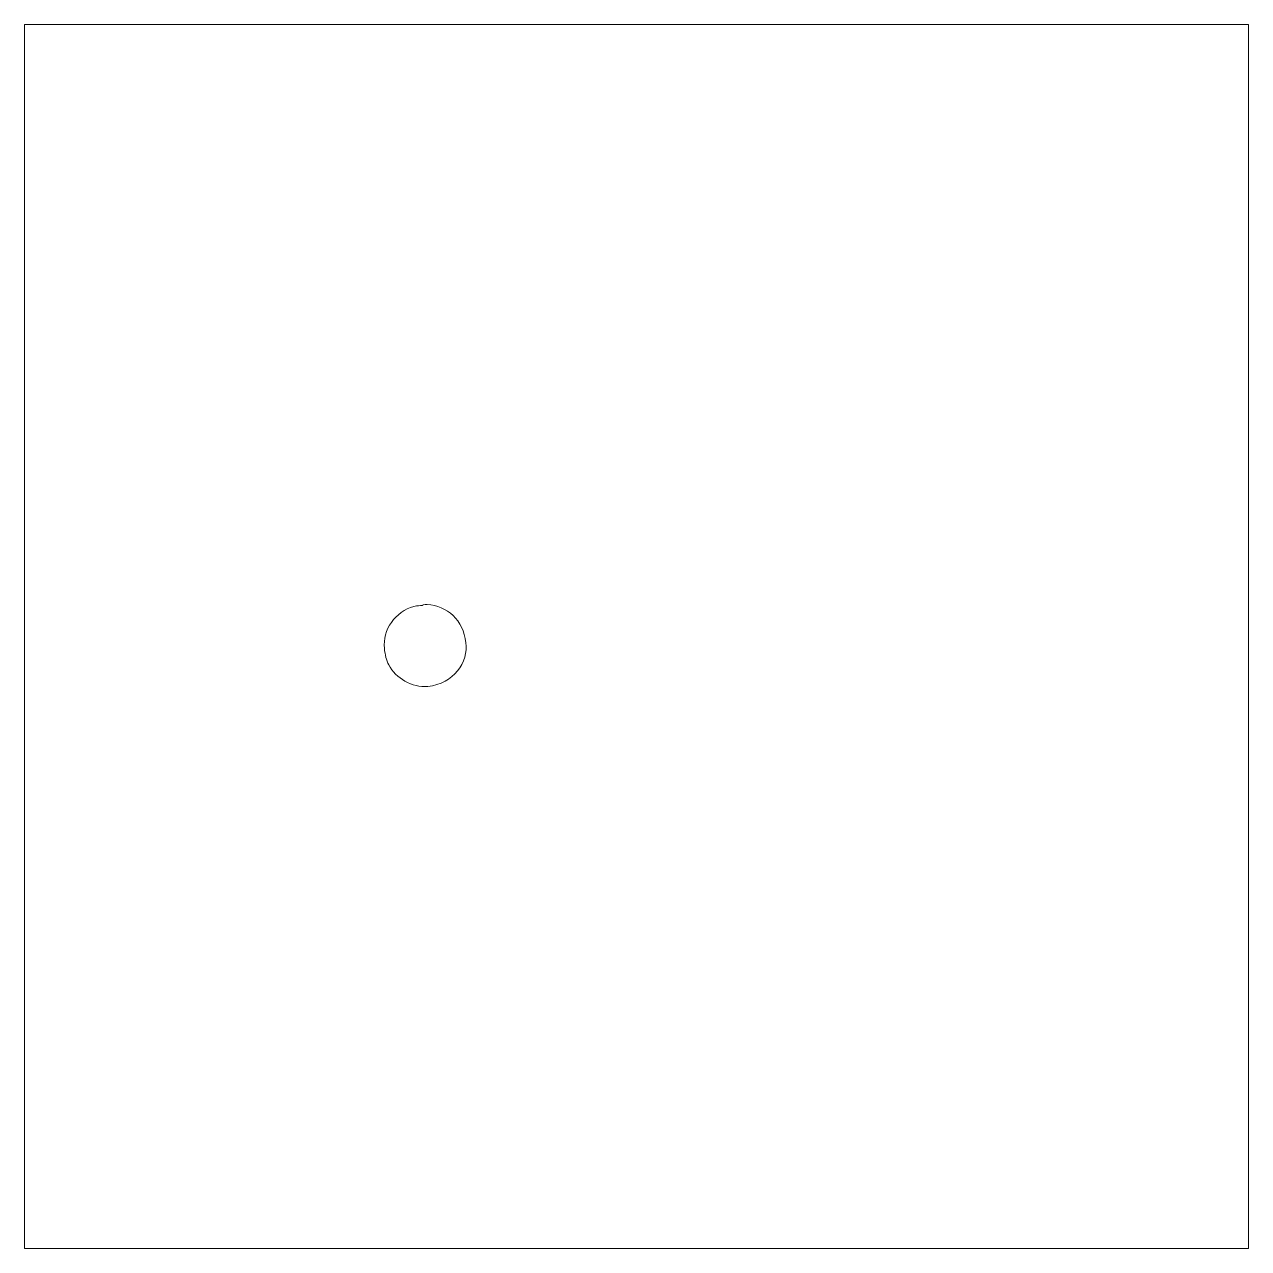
# Model space of a CAD drawing. Header units: inches. Extents: x -0.52 to 2.32, y 8.5 to 11.34.
import ezdxf

# ---------------------------------------------------------------- set-up
doc = ezdxf.new("R2010")
doc.units = ezdxf.units.IN
doc.header["$MEASUREMENT"] = 0
doc.layers.add('Layer 1', color=7, linetype='Continuous')

msp = doc.modelspace()

# ---------------------------------------------------------------- linework, layer by layer
at = {"layer": 'Layer 1', "color": 250, "lineweight": 18}
msp.add_lwpolyline([(-0.5244, 8.5), (2.3171, 8.5), (2.3171, 11.3415), (-0.5244, 11.3415), (-0.5244, 8.5)], close=True, dxfattribs=at)
at = {"layer": 'Layer 1', "color": 250, "lineweight": 9}
msp.add_open_spline([(0.3999, 9.993), (0.3934, 9.9915), (0.3878, 9.9931), (0.3795, 9.9907), (0.3795, 9.9907), (0.3359, 9.9781), (0.3069, 9.9368), (0.3111, 9.8929), (0.3111, 9.8929), (0.3125, 9.8778), (0.3158, 9.8658), (0.3214, 9.855), (0.3214, 9.855), (0.3374, 9.8237), (0.3752, 9.8015), (0.4121, 9.805), (0.4121, 9.805), (0.4714, 9.8106), (0.5066, 9.8616), (0.5005, 9.9064), (0.5005, 9.9064), (0.4934, 9.959), (0.4575, 9.9922), (0.41, 9.9948), (0.41, 9.9948), (0.41, 9.9948), (0.4057, 9.9948), (0.4057, 9.9948), (0.4057, 9.9948), (0.3953, 9.9937), (0.4044, 9.9941), (0.3999, 9.993)], degree=3, knots=[0, 0, 0, 0, 0.111111, 0.111111, 0.111111, 0.111111, 0.222222, 0.222222, 0.222222, 0.222222, 0.333333, 0.333333, 0.333333, 0.333333, 0.444444, 0.444444, 0.444444, 0.444444, 0.555556, 0.555556, 0.555556, 0.555556, 0.666667, 0.666667, 0.666667, 0.666667, 0.777778, 0.777778, 0.777778, 0.777778, 1, 1, 1, 1], dxfattribs=at)

doc.saveas('drawing.dxf')
